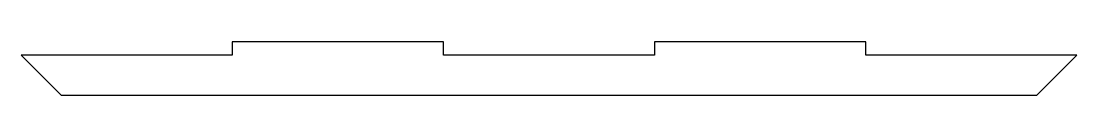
# Model space of a CAD drawing. Header units: millimetres. Extents: x -37 to 174, y -5 to 5.
import ezdxf

# ---------------------------------------------------------------- set-up
doc = ezdxf.new("R2010")
doc.units = ezdxf.units.MM

msp = doc.modelspace()

# ---------------------------------------------------------------- linework, layer by layer
at = {"color": 7, "linetype": 'Continuous', "lineweight": 25}
for p, q in [((47.37, 5.44), (5.17, 5.44)), ((5.17, 5.44), (5.17, 2.74)), ((47.37, 2.74), (47.37, 5.44)), ((89.57, 5.44), (89.57, 2.74)), ((131.77, 5.44), (89.57, 5.44)), ((131.77, 2.74), (131.77, 5.44)), ((-37.03, 2.74), (-29.03, -5.26)), ((5.17, 2.74), (-37.03, 2.74)), ((89.57, 2.74), (47.37, 2.74)), ((173.97, 2.74), (131.77, 2.74)), ((165.97, -5.26), (173.97, 2.74)), ((-29.03, -5.26), (165.97, -5.26))]:
    msp.add_line(p, q, dxfattribs=at)

doc.saveas('drawing.dxf')
